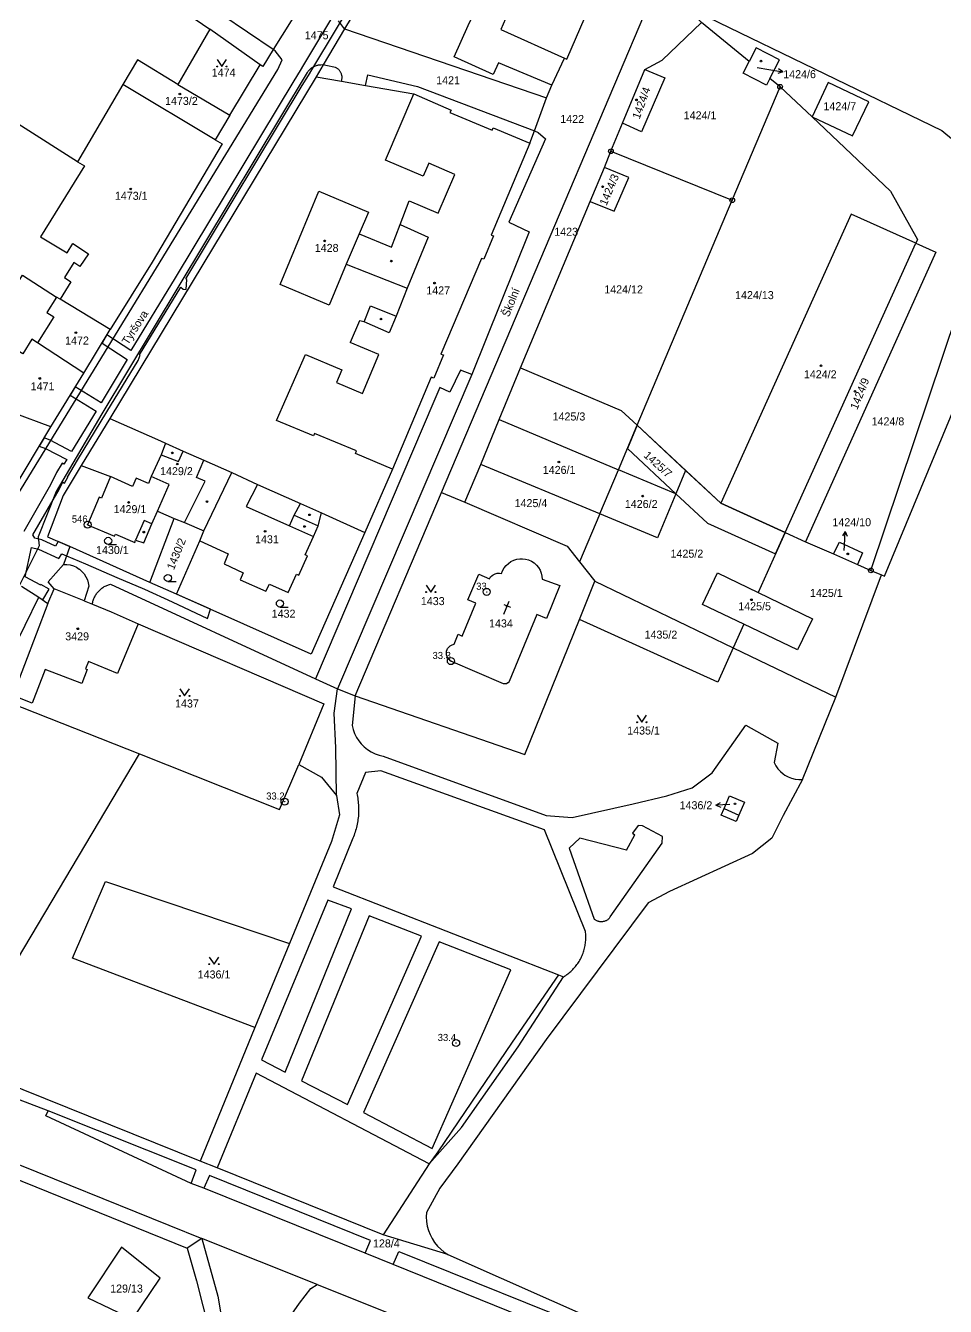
# Model space of a CAD drawing. Extents: x -784124 to -780570, y -980818 to -976926.
# Drawn here: x -782138.1 to -781942.7, y -979504.8 to -979232.7 of the extents above; entities that cross this region are included whole.
import ezdxf
from ezdxf.enums import TextEntityAlignment as Align

# ---------------------------------------------------------------- set-up
doc = ezdxf.new("R2010")
doc.units = 0
doc.header["$LTSCALE"] = 3.138375
doc.header["$MEASUREMENT"] = 0
doc.linetypes.add('0_051C', pattern=[0])
for name, color, linetype in [('1008', 1, 'CONTINUOUS'), ('101', 1, 'CONTINUOUS'), ('1016', 1, 'CONTINUOUS'), ('1029', 1, 'CONTINUOUS'), ('105', 1, 'CONTINUOUS'), ('18', 1, 'CONTINUOUS'), ('21800', 1, 'CONTINUOUS'), ('21900', 1, 'CONTINUOUS'), ('21999', 1, 'CONTINUOUS'), ('23700', 1, 'CONTINUOUS'), ('304', 1, 'CONTINUOUS'), ('314', 1, 'CONTINUOUS'), ('402', 1, 'CONTINUOUS'), ('404', 1, 'CONTINUOUS'), ('409', 1, 'CONTINUOUS')]:
    doc.layers.add(name, color=color, linetype=linetype)

# ---------------------------------------------------------------- blocks, each defined once
blk = doc.blocks.new('4_02$0')
at = {"layer": '404', "color": 255, "linetype": 'Continuous'}
blk.add_circle((-0.01, 0), 0.175, dxfattribs=at)
blk = doc.blocks.new('1029$1')
at = {"layer": '1029', "color": 6, "linetype": 'Continuous'}
for p, q in [((0, 3), (-0.5, 2)), ((0, 0), (0, 3)), ((0, 3), (0.5, 2))]:
    blk.add_line(p, q, dxfattribs=at)
blk = doc.blocks.new('3_04$3')
at = {"layer": '304', "color": 255, "linetype": 'Continuous'}
blk.add_line((0.01, 0), (1.76, 0), dxfattribs=at)
blk.add_circle((0.01, 0.75), 0.75, dxfattribs=at)
blk = doc.blocks.new('3_14$2')
at = {"layer": '314', "color": 255, "linetype": 'Continuous'}
blk.add_lwpolyline([(-1, 1.5), (0, 0), (1, 1.5)], dxfattribs=at)
for centre in [(-1, 0), (1, 0)]:
    blk.add_circle(centre, 0.1, dxfattribs=at)
blk = doc.blocks.new('1_01$18')
at = {"layer": '101', "color": 3, "linetype": 'Continuous'}
for radius in [0.75, 0.03]:
    blk.add_circle((0, 0), radius, dxfattribs=at)
blk = doc.blocks.new('1_05$19')
at = {"layer": '105', "color": 3, "linetype": 'Continuous'}
for radius in [0.5, 0.0303]:
    blk.add_circle((0, 0), radius, dxfattribs=at)
blk = doc.blocks.new('4_09$23')
at = {"layer": '409', "color": 255, "linetype": 'Continuous'}
for p, q in [((0, 3), (0, 0)), ((-0.75, 2), (0.75, 2))]:
    blk.add_line(p, q, dxfattribs=at)

msp = doc.modelspace()

# ---------------------------------------------------------------- linework, layer by layer
at = {"layer": '1029', "color": 255, "linetype": 'Continuous'}
for p, q in [((-781982.73, -979241.52), (-781980.25, -979241.96)), ((-781964.26, -979344.2), (-781964.2, -979343.12))]:
    msp.add_line(p, q, dxfattribs=at)
at = {"layer": '21800', "color": 255, "linetype": 'Continuous'}
for p, q in [((-782024.32, -979203.18), (-782037.15, -979233.51)), ((-782085.52, -979237.73), (-782107.48, -979222.89)), ((-782070.39, -979233.34), (-782071.69, -979231.64)), ((-782037.15, -979233.51), (-782023.64, -979239.55)), ((-782085.16, -979237.98), (-782085.52, -979237.73)), ((-782083.67, -979239.89), (-782085.16, -979237.98)), ((-782084.54, -979241.98), (-782083.67, -979239.89)), ((-782074.33, -979241.1), (-782074.92, -979240.96)), ((-782072.3, -979241.56), (-782074.33, -979241.1)), ((-782142.7, -979337.05), (-782084.54, -979241.98)), ((-782078.3, -979242.61), (-782121.96, -979315.16)), ((-782065.94, -979245.37), (-782065.42, -979243.14)), ((-782065.42, -979243.14), (-782054.9, -979245.56)), ((-782061.66, -979261.26), (-782055.69, -979247.15)), ((-782054.9, -979245.56), (-782030.04, -979255.03)), ((-782030.04, -979255.03), (-782029.22, -979255.34)), ((-782029.22, -979255.34), (-782027.66, -979256.68)), ((-782027.66, -979256.68), (-782035.47, -979274.4)), ((-782053.68, -979264.67), (-782061.66, -979261.26)), ((-782052.5, -979261.9), (-782053.68, -979264.67)), ((-782046.96, -979264.26), (-782052.5, -979261.9)), ((-782050.49, -979272.52), (-782046.96, -979264.26)), ((-782058.57, -979274.93), (-782056.67, -979269.88)), ((-782056.67, -979269.88), (-782050.49, -979272.52)), ((-782035.47, -979274.4), (-782031.19, -979276.46)), ((-782067.27, -979276.87), (-782060.43, -979279.7)), ((-782060.43, -979279.7), (-782058.57, -979274.93)), ((-782058.57, -979274.93), (-782052.62, -979277.59)), ((-782031.19, -979276.46), (-782043.34, -979306.82)), ((-782052.62, -979277.59), (-782057.08, -979288.45)), ((-782070.01, -979283.36), (-782057.08, -979288.45)), ((-782057.08, -979288.45), (-782059.41, -979294.38)), ((-782066.2, -979295.61), (-782064.87, -979292.23)), ((-782064.87, -979292.23), (-782059.41, -979294.38)), ((-782067.19, -979295.38), (-782069.21, -979299.97)), ((-782066.2, -979295.61), (-782067.19, -979295.38)), ((-782060.89, -979297.96), (-782066.2, -979295.61)), ((-782059.41, -979294.38), (-782060.89, -979297.96)), ((-782063.09, -979302.52), (-782069.21, -979299.97)), ((-782084.86, -979316.54), (-782078.69, -979302.53)), ((-782078.69, -979302.53), (-782070.94, -979305.79)), ((-782066.54, -979310.81), (-782063.09, -979302.52)), ((-782070.94, -979305.79), (-782072.07, -979308.51)), ((-782043.34, -979306.82), (-782071.91, -979373.6)), ((-782045.77, -979305.85), (-782048, -979310.55)), ((-782043.34, -979306.82), (-782045.77, -979305.85)), ((-782072.07, -979308.51), (-782066.54, -979310.81)), ((-782050.17, -979309.52), (-782051.42, -979312.54)), ((-782048, -979310.55), (-782050.17, -979309.52)), ((-782051.42, -979312.54), (-782076.55, -979371.44)), ((-782121.96, -979315.16), (-782131.69, -979331.62)), ((-782076.97, -979319.85), (-782084.86, -979316.54)), ((-782076.74, -979319.3), (-782076.97, -979319.85)), ((-782067.83, -979323.04), (-782076.74, -979319.3)), ((-782108.42, -979321.4), (-782109.38, -979323.85)), ((-782105.67, -979325.29), (-782104.68, -979323.09)), ((-782068.06, -979323.59), (-782067.83, -979323.04)), ((-782109.38, -979323.85), (-782111.46, -979328.48)), ((-782109.38, -979323.85), (-782105.67, -979325.29)), ((-782101.86, -979328.67), (-782100.27, -979325)), ((-782060.21, -979326.89), (-782068.06, -979323.59)), ((-782100.03, -979329.47), (-782101.86, -979328.67)), ((-782131.69, -979331.62), (-782135.48, -979341.26)), ((-782104.36, -979338.26), (-782100.03, -979329.47)), ((-782088.85, -979330.17), (-782091.28, -979334.87)), ((-782081.07, -979336.69), (-782079.73, -979334.23)), ((-782091.28, -979334.87), (-782082.09, -979338.96)), ((-782082.09, -979338.96), (-782081.07, -979336.69)), ((-782081.07, -979336.69), (-782075.98, -979338.96)), ((-782112.96, -979337.84), (-782114.78, -979342.02)), ((-782111.31, -979338.55), (-782112.96, -979337.84)), ((-782082.09, -979338.96), (-782077, -979341.23)), ((-782135.48, -979341.26), (-782135.28, -979343.18)), ((-782135.28, -979343.18), (-782158, -979388.58)), ((-782125.69, -979354.89), (-782132.05, -979352.31)), ((-782120.12, -979351.34), (-782076.55, -979371.44)), ((-782133.41, -979355.42), (-782140.88, -979375.02)), ((-782076.55, -979371.44), (-782071.91, -979373.6)), ((-782153.01, -979453.07), (-782113.93, -979387.4)), ((-782065.91, -979391.36), (-782067.8, -979395.8)), ((-782062.67, -979391.04), (-782065.91, -979391.36)), ((-782027.89, -979403.53), (-782062.67, -979391.04)), ((-782072.1, -979396.23), (-782071.49, -979400.34)), ((-781989.76, -979399.04), (-781986.59, -979400.44)), ((-782071.49, -979400.34), (-782073.18, -979406.05)), ((-782019.22, -979425.12), (-782027.89, -979403.53)), ((-782010.47, -979407.87), (-782008.68, -979404.58)), ((-782007.98, -979402.65), (-782009.2, -979404.25)), ((-782009.2, -979404.25), (-782008.68, -979404.58)), ((-782007.08, -979402.7), (-782007.98, -979402.65)), ((-782002.86, -979404.98), (-782007.08, -979402.7)), ((-782002.94, -979406.35), (-782002.86, -979404.98)), ((-782073.18, -979406.05), (-782082.1, -979427.71)), ((-782068.63, -979405.32), (-782072.83, -979415.64)), ((-782020.38, -979405.3), (-782022.7, -979407.42)), ((-782022.7, -979407.42), (-782020.42, -979413.91)), ((-782010.47, -979407.87), (-782020.38, -979405.3)), ((-782013.92, -979422.06), (-782002.94, -979406.35)), ((-782128.2, -979430.81), (-782121.2, -979414.51)), ((-782121.2, -979414.51), (-782082.1, -979427.71)), ((-782072.83, -979415.64), (-782024.96, -979434.33)), ((-782020.42, -979413.91), (-782017.36, -979422.54)), ((-782073.91, -979418.47), (-782088.04, -979452.43)), ((-782068.94, -979420.34), (-782073.91, -979418.47)), ((-782083.04, -979455.07), (-782068.94, -979420.34)), ((-782065.17, -979421.85), (-782079.56, -979456.91)), ((-782054.07, -979426.12), (-782065.17, -979421.85)), ((-782069.76, -979461.89), (-782054.07, -979426.12)), ((-782082.1, -979427.71), (-782089.44, -979445.55)), ((-782050.29, -979427.38), (-782066.35, -979463.64)), ((-782035.03, -979433.31), (-782050.29, -979427.38)), ((-782089.44, -979445.55), (-782128.2, -979430.81)), ((-782051.79, -979471.29), (-782035.03, -979433.31)), ((-782024.96, -979434.33), (-782034.76, -979448.69)), ((-782033.5, -979449.65), (-782023.87, -979434.76)), ((-782024.96, -979434.33), (-782023.87, -979434.76)), ((-782089.44, -979445.55), (-782101.06, -979473.93)), ((-782034.76, -979448.69), (-782050.6, -979471.98)), ((-782045.52, -979466.77), (-782033.5, -979449.65)), ((-782088.04, -979452.43), (-782083.04, -979455.07)), ((-782089.14, -979455.25), (-782097.45, -979475.39)), ((-782052.39, -979474.52), (-782089.14, -979455.25)), ((-782079.56, -979456.91), (-782069.76, -979461.89)), ((-782101.91, -979475.78), (-782133.38, -979463.23)), ((-782066.35, -979463.64), (-782051.79, -979471.29)), ((-782052.39, -979474.52), (-782045.52, -979466.77)), ((-782050.6, -979471.98), (-782052.39, -979474.52)), ((-782102.97, -979478.69), (-782101.91, -979475.78)), ((-782052.39, -979474.52), (-782062.16, -979489.63)), ((-782099.11, -979476.98), (-782100.3, -979479.69)), ((-782064.87, -979490.78), (-782099.11, -979476.98)), ((-782100.69, -979490.41), (-782097.29, -979502.64)), ((-782065.99, -979493.5), (-782064.87, -979490.78)), ((-782060.07, -979495.91), (-782058.86, -979493.12)), ((-782058.86, -979493.12), (-782015.61, -979510.56)), ((-782097.29, -979502.64), (-782096.09, -979509.79))]:
    msp.add_line(p, q, dxfattribs=at)
for points in [[(-782078.3, -979242.61), (-782078.207, -979242.474), (-782078.108, -979242.343), (-782078.004, -979242.216), (-782077.893, -979242.094), (-782077.778, -979241.976), (-782077.657, -979241.865), (-782077.531, -979241.759), (-782077.401, -979241.658), (-782077.266, -979241.564), (-782077.127, -979241.475), (-782076.984, -979241.393), (-782076.838, -979241.318), (-782076.689, -979241.249), (-782076.536, -979241.187), (-782076.381, -979241.132), (-782076.224, -979241.084), (-782076.064, -979241.043), (-782075.903, -979241.009), (-782075.741, -979240.982), (-782075.577, -979240.963), (-782075.413, -979240.951), (-782075.249, -979240.947), (-782075.084, -979240.95), (-782074.92, -979240.96)], [(-782071.06, -979244.48), (-782071.017, -979244.353), (-782070.981, -979244.223), (-782070.953, -979244.091), (-782070.933, -979243.958), (-782070.92, -979243.825), (-782070.915, -979243.69), (-782070.918, -979243.556), (-782070.929, -979243.422), (-782070.948, -979243.288), (-782070.974, -979243.156), (-782071.008, -979243.026), (-782071.05, -979242.898), (-782071.099, -979242.773), (-782071.155, -979242.651), (-782071.218, -979242.532), (-782071.288, -979242.417), (-782071.365, -979242.307), (-782071.448, -979242.201), (-782071.536, -979242.1), (-782071.631, -979242.004), (-782071.731, -979241.914), (-782071.836, -979241.83), (-782071.946, -979241.753), (-782072.06, -979241.682), (-782072.178, -979241.617), (-782072.3, -979241.56)], [(-782123.96, -979355.58), (-782123.926, -979355.381), (-782123.884, -979355.183), (-782123.835, -979354.987), (-782123.778, -979354.793), (-782123.714, -979354.602), (-782123.642, -979354.413), (-782123.562, -979354.227), (-782123.476, -979354.044), (-782123.382, -979353.865), (-782123.282, -979353.69), (-782123.174, -979353.519), (-782123.06, -979353.352), (-782122.94, -979353.19), (-782122.813, -979353.032), (-782122.681, -979352.88), (-782122.542, -979352.733), (-782122.398, -979352.591), (-782122.248, -979352.455), (-782122.094, -979352.325), (-782121.934, -979352.202), (-782121.769, -979352.084), (-782121.6, -979351.973), (-782121.427, -979351.869), (-782121.25, -979351.772), (-782121.069, -979351.682), (-782120.885, -979351.599), (-782120.698, -979351.523), (-782120.508, -979351.454), (-782120.315, -979351.393), (-782120.12, -979351.34)], [(-782067.8, -979395.8), (-782067.725, -979396.139), (-782067.658, -979396.479), (-782067.599, -979396.821), (-782067.547, -979397.164), (-782067.503, -979397.509), (-782067.467, -979397.854), (-782067.439, -979398.199), (-782067.418, -979398.546), (-782067.406, -979398.893), (-782067.401, -979399.24), (-782067.403, -979399.587), (-782067.414, -979399.933), (-782067.433, -979400.28), (-782067.459, -979400.626), (-782067.493, -979400.971), (-782067.535, -979401.316), (-782067.584, -979401.659), (-782067.641, -979402.001), (-782067.706, -979402.342), (-782067.779, -979402.682), (-782067.859, -979403.019), (-782067.947, -979403.355), (-782068.042, -979403.689), (-782068.145, -979404.02), (-782068.255, -979404.349), (-782068.373, -979404.675), (-782068.498, -979404.999), (-782068.63, -979405.32)], [(-782013.92, -979422.06), (-782013.999, -979422.17), (-782014.084, -979422.275), (-782014.174, -979422.375), (-782014.271, -979422.469), (-782014.373, -979422.558), (-782014.479, -979422.641), (-782014.591, -979422.717), (-782014.706, -979422.787), (-782014.826, -979422.85), (-782014.948, -979422.907), (-782015.074, -979422.955), (-782015.203, -979422.997), (-782015.334, -979423.031), (-782015.466, -979423.057), (-782015.6, -979423.076), (-782015.735, -979423.087), (-782015.87, -979423.09), (-782016.005, -979423.085), (-782016.139, -979423.073), (-782016.273, -979423.052), (-782016.405, -979423.024), (-782016.535, -979422.989), (-782016.663, -979422.946), (-782016.788, -979422.895), (-782016.911, -979422.838), (-782017.029, -979422.773), (-782017.144, -979422.702), (-782017.254, -979422.624), (-782017.36, -979422.54)], [(-782023.87, -979434.76), (-782023.634, -979434.616), (-782023.402, -979434.465), (-782023.174, -979434.308), (-782022.951, -979434.144), (-782022.733, -979433.974), (-782022.52, -979433.797), (-782022.312, -979433.615), (-782022.109, -979433.427), (-782021.911, -979433.233), (-782021.72, -979433.033), (-782021.534, -979432.828), (-782021.354, -979432.618), (-782021.18, -979432.402), (-782021.013, -979432.182), (-782020.852, -979431.957), (-782020.697, -979431.728), (-782020.549, -979431.494), (-782020.408, -979431.256), (-782020.273, -979431.014), (-782020.146, -979430.768), (-782020.026, -979430.519), (-782019.913, -979430.267), (-782019.807, -979430.011), (-782019.709, -979429.752), (-782019.618, -979429.491), (-782019.535, -979429.227), (-782019.459, -979428.961), (-782019.391, -979428.693), (-782019.33, -979428.423), (-782019.278, -979428.151), (-782019.233, -979427.878), (-782019.196, -979427.604), (-782019.167, -979427.328), (-782019.146, -979427.052), (-782019.133, -979426.776), (-782019.127, -979426.499), (-782019.13, -979426.223), (-782019.141, -979425.946), (-782019.159, -979425.67), (-782019.186, -979425.395), (-782019.22, -979425.12)]]:
    msp.add_lwpolyline(points, dxfattribs=at)
at = {"layer": '21900', "color": 3, "linetype": 'Continuous'}
for p, q in [((-782099.02, -979233.41), (-782105.82, -979245.13)), ((-782088.33, -979240.97), (-782099.02, -979233.41)), ((-782070.39, -979233.34), (-782027.47, -979248)), ((-781984.41, -979240.27), (-781994.52, -979231.97)), ((-782094.74, -979251.7), (-782088.33, -979240.97)), ((-782076.45, -979243.55), (-782120.25, -979316.12)), ((-782011.36, -979253.38), (-782006.56, -979242)), ((-781977.85, -979245.64), (-781980.01, -979243.87)), ((-782117.5, -979245.18), (-782127.1, -979261.58)), ((-782097.88, -979256.93), (-782117.5, -979245.18)), ((-782105.82, -979245.13), (-782094.74, -979251.7)), ((-782027.47, -979248), (-782026.36, -979245.33)), ((-781988.03, -979269.77), (-781977.85, -979245.64)), ((-782094.74, -979251.7), (-782097.88, -979256.93)), ((-782013.79, -979259.36), (-782011.36, -979253.38)), ((-782015.18, -979262.79), (-782013.79, -979259.36)), ((-782013.79, -979259.36), (-781988.03, -979269.77)), ((-782018.21, -979270.05), (-782015.18, -979262.79)), ((-782033.04, -979305.36), (-782018.21, -979270.05)), ((-782008.21, -979317.59), (-781988.03, -979269.77)), ((-781976.76, -979340.36), (-781949.04, -979278.9)), ((-782124.81, -979281.15), (-782126.63, -979283.87)), ((-782130.84, -979290.78), (-782131.56, -979290.34)), ((-782120.16, -979297.23), (-782130.84, -979290.78)), ((-782125.8, -979306.52), (-782120.16, -979297.23)), ((-782125.8, -979306.52), (-782135.61, -979300.07)), ((-782132.8, -979317.89), (-782125.8, -979306.52)), ((-782037.55, -979316.38), (-782033.04, -979305.36)), ((-782120.25, -979316.12), (-782126.32, -979326.1)), ((-782041.45, -979325.93), (-782037.55, -979316.38)), ((-782037.55, -979316.38), (-782012.18, -979327.02)), ((-782012.18, -979327.02), (-782008.21, -979317.59)), ((-782008.21, -979317.59), (-781997.92, -979327.19)), ((-782126.32, -979326.1), (-782120.1, -979328.48)), ((-782044.85, -979333.95), (-782041.45, -979325.93)), ((-782016.14, -979336.42), (-782041.45, -979325.93)), ((-782100.25, -979340.01), (-782094.31, -979327.6)), ((-782016.14, -979336.42), (-782012.18, -979327.02)), ((-781999.99, -979332.13), (-782012.18, -979327.02)), ((-781997.92, -979327.19), (-781999.99, -979332.13)), ((-781990.46, -979334.16), (-781997.92, -979327.19)), ((-782049.77, -979331.85), (-782044.85, -979333.95)), ((-781990.46, -979334.16), (-781976.76, -979340.36)), ((-782110.11, -979335.8), (-782106.61, -979337.4)), ((-782075.27, -979336.16), (-782066.07, -979340.36)), ((-782016.14, -979336.42), (-782020.44, -979346.59)), ((-782111.73, -979350.99), (-782106.61, -979337.4)), ((-782106.06, -979353.47), (-782101.16, -979342.12)), ((-782101.16, -979342.12), (-782100.25, -979340.01)), ((-781976.76, -979340.36), (-781982.51, -979353.1)), ((-781976.76, -979340.36), (-781972.43, -979342.32)), ((-781972.43, -979342.32), (-781966.52, -979344.91)), ((-782128.76, -979343.37), (-782130.09, -979347.13)), ((-782111.73, -979350.99), (-782128.76, -979343.37)), ((-781966.52, -979344.91), (-781961.43, -979347.19)), ((-782020.44, -979346.59), (-782017.18, -979350.7)), ((-781961.43, -979347.19), (-781958.55, -979348.43)), ((-782017.18, -979350.7), (-781987.82, -979364.86)), ((-781965.99, -979375.39), (-781956.32, -979349.39)), ((-781958.55, -979348.43), (-781956.32, -979349.39)), ((-782106.06, -979353.47), (-782111.73, -979350.99)), ((-781985.57, -979359.84), (-781987.82, -979364.86)), ((-781987.82, -979364.86), (-781965.99, -979375.39)), ((-782068.1, -979375.05), (-782068.79, -979381.37)), ((-781973.11, -979392.85), (-781965.99, -979375.39)), ((-782100.69, -979490.41), (-782103.82, -979492.44)), ((-782076.19, -979500.16), (-782100.69, -979490.41))]:
    msp.add_line(p, q, dxfattribs=at)
for points in [[(-782035.6, -979175.49), (-782064.22, -979222.99), (-782065.75, -979225.57), (-782070.39, -979233.34)], [(-782026.36, -979245.33), (-782037.69, -979240.57), (-782038.8, -979243.03), (-782047.1, -979239.28), (-782044.09, -979232.63), (-782043.22, -979230.71), (-782027, -979194.16), (-782033.09, -979189.78), (-782027.17, -979181.67)], [(-782026.36, -979245.33), (-782023.64, -979239.55), (-782023.16, -979239.78), (-782010.03, -979209.46), (-782012.01, -979208.56), (-782013.86, -979191.42), (-782027.17, -979181.67)], [(-782151.19, -979198.2), (-782146.97, -979200.69), (-782099.02, -979233.41)], [(-782049.77, -979331.85), (-782003.58, -979222.96), (-781994.52, -979231.97)], [(-782080.22, -979229.22), (-782081.73, -979231.66), (-782085.52, -979237.73), (-782087.78, -979241.36), (-782088.33, -979240.97)], [(-781993.18, -979230.85), (-781943.46, -979254.95), (-781922.07, -979272.63)], [(-782070.39, -979233.34), (-782074.92, -979240.96), (-782076.45, -979243.55)], [(-782006.56, -979242), (-782002.89, -979239.97), (-781994.52, -979231.97)], [(-781980.01, -979243.87), (-781977.99, -979239.93), (-781982.94, -979237.4), (-781984.41, -979240.27)], [(-782105.82, -979245.13), (-782114.37, -979239.93), (-782117.5, -979245.18)], [(-781980.01, -979243.87), (-781980.75, -979245.31), (-781985.69, -979242.78), (-781984.41, -979240.27)], [(-782076.45, -979243.55), (-782071.06, -979244.48), (-782065.94, -979245.37), (-782055.69, -979247.15), (-782047.72, -979250.6), (-782047.99, -979251.1), (-782039.06, -979254.9), (-782038.83, -979254.35), (-782030.99, -979257.64)], [(-782006.56, -979242), (-782002.36, -979243.77), (-782007.28, -979255.21), (-782011.36, -979253.38)], [(-781977.85, -979245.64), (-781971.07, -979252.03), (-781954.37, -979267.81), (-781948.68, -979278.1), (-781949.04, -979278.9)], [(-781962.45, -979256.1), (-781959.02, -979248.83), (-781967.64, -979244.76), (-781971.07, -979252.03), (-781962.45, -979256.1)], [(-782030.99, -979257.64), (-782030.04, -979255.03), (-782027.47, -979248)], [(-782097.88, -979256.93), (-782096.42, -979257.8), (-782111.27, -979282.91), (-782120.16, -979297.23)], [(-782030.99, -979257.64), (-782039.24, -979277.18), (-782038.71, -979277.31), (-782040.78, -979282.31), (-782041.29, -979282.13), (-782049.91, -979302.47), (-782049.33, -979302.62), (-782051.44, -979307.56), (-782051.97, -979307.35), (-782060.21, -979326.89), (-782066.07, -979340.36)], [(-782127.1, -979261.58), (-782125.66, -979262.47), (-782134.96, -979277.55), (-782129.35, -979280.97), (-782128.11, -979278.93), (-782124.81, -979281.15)], [(-782018.21, -979270.05), (-782013.08, -979272.11), (-782010.01, -979264.93), (-782015.18, -979262.79)], [(-782075.83, -979267.86), (-782065.33, -979272.28), (-782067.27, -979276.87), (-782070.01, -979283.36), (-782073.66, -979292.03), (-782084.06, -979287.63), (-782075.83, -979267.86)], [(-781949.04, -979278.9), (-781962.75, -979272.72), (-781990.46, -979334.16)], [(-781958.55, -979348.43), (-781940.18, -979293.61), (-781922.07, -979272.63)], [(-781949.04, -979278.9), (-781944.79, -979280.82), (-781972.43, -979342.32)], [(-781956.32, -979349.39), (-781955.68, -979349.63), (-781935.4, -979300.82), (-781913.22, -979279.94)], [(-782126.63, -979283.87), (-782127.9, -979283.02), (-782129.89, -979286.21), (-782128.52, -979287.07), (-782130.84, -979290.78)], [(-782131.56, -979290.34), (-782133.61, -979293.62), (-782132.17, -979294.51), (-782135.61, -979300.07)], [(-782135.61, -979300.07), (-782136.86, -979299.3), (-782138.72, -979302.42), (-782140.36, -979301.44), (-782143.22, -979306.07), (-782141.59, -979307.06), (-782144.94, -979312.53)], [(-782033.04, -979305.36), (-782011.6, -979314.43), (-782008.21, -979317.59)], [(-782132.8, -979317.89), (-782140.77, -979314.93), (-782144.94, -979312.53)], [(-782145.92, -979336.28), (-782143.51, -979335.84), (-782132.8, -979317.89)], [(-782120.25, -979316.12), (-782109.49, -979320.89), (-782108.42, -979321.4), (-782104.68, -979323.09), (-782100.27, -979325), (-782094.31, -979327.6)], [(-782126.32, -979326.1), (-782130.18, -979332.5), (-782133.53, -979341.25), (-782128.76, -979343.37)], [(-782120.1, -979328.48), (-782122.03, -979333.06), (-782122.49, -979332.86), (-782124.98, -979338.7), (-782119.25, -979341.15), (-782119.05, -979340.69), (-782114.98, -979342.48), (-782114.78, -979342.02), (-782113.06, -979342.59), (-782111.31, -979338.55), (-782110.11, -979335.8)], [(-782110.11, -979335.8), (-782107.64, -979330.15), (-782111.46, -979328.48), (-782112.06, -979329.95), (-782114.68, -979328.79), (-782115.46, -979330.56), (-782120.1, -979328.48)], [(-782094.31, -979327.6), (-782088.85, -979330.17), (-782079.73, -979334.23), (-782075.27, -979336.16)], [(-782044.85, -979333.95), (-782023.11, -979343.25), (-782020.44, -979346.59)], [(-781999.99, -979332.13), (-782003.91, -979341.49), (-782016.14, -979336.42)], [(-782101.16, -979342.12), (-782095.08, -979344.92), (-782096, -979347.03), (-782091.92, -979348.94), (-782092.59, -979350.41), (-782087.14, -979352.84), (-782086.32, -979351.35), (-782082.35, -979353.12), (-782080.58, -979349.2), (-782080.13, -979349.41), (-782078.29, -979345.3), (-782078.74, -979345.1), (-782077, -979341.23), (-782075.98, -979338.96), (-782075.27, -979336.16)], [(-782106.61, -979337.4), (-782104.36, -979338.26), (-782100.25, -979340.01)], [(-782066.07, -979340.36), (-782077.49, -979366.2), (-782106.06, -979353.47)], [(-781966.52, -979344.91), (-781965.24, -979342.4), (-781960.34, -979344.65), (-781961.43, -979347.19)], [(-782140.88, -979375.02), (-782144.1, -979371.99), (-782135.35, -979354.07), (-782133.41, -979355.42), (-782132.05, -979352.31), (-782133.37, -979350.86), (-782130.09, -979347.13)], [(-782130.09, -979347.13), (-782129.376, -979347.139), (-782128.671, -979347.247), (-782127.988, -979347.453), (-782127.34, -979347.752), (-782126.74, -979348.139), (-782126.721, -979348.154), (-782126.184, -979348.623), (-782125.718, -979349.163), (-782125.331, -979349.763), (-782125.032, -979350.411), (-782124.827, -979351.094), (-782124.72, -979351.8)], [(-782039.6, -979350.19), (-782039.346, -979349.8), (-782039.015, -979349.473), (-782038.823, -979349.337), (-782038.404, -979349.133), (-782037.952, -979349.022), (-782037.487, -979349.011), (-782037.03, -979349.1), (-782036.796, -979348.478), (-782036.471, -979347.899), (-782036.062, -979347.375), (-782035.58, -979346.918), (-782035.034, -979346.538), (-782034.438, -979346.245), (-782033.805, -979346.045), (-782033.148, -979345.942), (-782032.572, -979345.933), (-782031.913, -979346.016), (-782031.274, -979346.198), (-782030.669, -979346.473), (-782030.113, -979346.835), (-782029.617, -979347.278), (-782029.193, -979347.789), (-782028.85, -979348.359), (-782028.597, -979348.973), (-782028.439, -979349.618), (-782028.38, -979350.28)], [(-782047.13, -979364.11), (-782046.24, -979361.97), (-782045.39, -979362.4), (-782042.47, -979355.39), (-782044.18, -979354.64), (-782041.85, -979349.22), (-782039.6, -979350.19)], [(-782028.38, -979350.28), (-782024.62, -979351.63), (-782027.47, -979358.64), (-782029.55, -979357.79), (-782035.43, -979372.06)], [(-781985.57, -979359.84), (-781994.32, -979355.64), (-781991.12, -979348.92), (-781982.51, -979353.1)], [(-782124.72, -979351.8), (-782125.69, -979354.89), (-782123.96, -979355.58), (-782120, -979357.21), (-782114.21, -979359.79)], [(-781982.51, -979353.1), (-781970.98, -979358.69), (-781974.14, -979365.33), (-781985.57, -979359.84)], [(-781987.82, -979364.86), (-781991.1, -979372.14), (-782020.47, -979358.85)], [(-782114.21, -979359.79), (-782118.63, -979370.34), (-782124.8, -979367.75), (-782125.44, -979369.35), (-782125.07, -979369.49), (-782126.23, -979372.47), (-782134, -979369.45), (-782136.79, -979376.61), (-782140.88, -979375.02)], [(-782114.21, -979359.79), (-782074.77, -979376.76), (-782080.11, -979389.63)], [(-782048.57, -979366.77), (-782048.711, -979366.362), (-782048.754, -979365.932), (-782048.697, -979365.503), (-782048.681, -979365.444), (-782048.514, -979365.045), (-782048.26, -979364.696), (-782047.933, -979364.414), (-782047.549, -979364.216), (-782047.13, -979364.11)], [(-782036.64, -979372.49), (-782047.79, -979367.69), (-782048.57, -979366.77)], [(-782035.43, -979372.06), (-782035.649, -979372.302), (-782035.703, -979372.342), (-782035.995, -979372.488), (-782036.317, -979372.539), (-782036.64, -979372.49)], [(-782080.11, -979389.63), (-782075.27, -979392.36), (-782072.1, -979396.23), (-782072.26, -979386.15), (-782072.58, -979378.76), (-782071.91, -979373.6), (-782068.1, -979375.05)], [(-782141.59, -979376.52), (-782113.93, -979387.4), (-782084.2, -979399.23), (-782080.11, -979389.63)], [(-782068.79, -979381.37), (-782068.569, -979382.248), (-782068.253, -979383.097), (-782067.845, -979383.906), (-782067.351, -979384.664), (-782066.836, -979385.298), (-782066.194, -979385.937), (-782065.486, -979386.501), (-782064.72, -979386.984), (-782063.905, -979387.379), (-782063.052, -979387.683), (-782062.17, -979387.89)], [(-782062.17, -979387.89), (-782027.52, -979400.51), (-782022.02, -979400.96), (-782009.07, -979397.99), (-782001.94, -979396.3), (-781996.51, -979394.62), (-781992.28, -979391.46), (-781985.1, -979381.29), (-781978.35, -979385.14), (-781979.12, -979389.24)], [(-781979.12, -979389.24), (-781978.76, -979389.932), (-781978.315, -979390.572), (-781977.792, -979391.149), (-781977.199, -979391.655), (-781976.828, -979391.912), (-781976.145, -979392.289), (-781975.42, -979392.574), (-781974.664, -979392.765), (-781973.89, -979392.857), (-781973.11, -979392.85)], [(-781973.11, -979392.85), (-781977.22, -979400.5), (-781979.6, -979405.35), (-781983.68, -979408.61), (-782001.32, -979416.63), (-782005.89, -979419.07), (-782027.57, -979448.13), (-782046.29, -979474.53), (-782050.13, -979479.68), (-782052.99, -979484.84)], [(-781990.38, -979400.44), (-781989.76, -979399.04), (-781988.6, -979396.3), (-781985.41, -979397.7), (-781986.59, -979400.44), (-781987.17, -979401.81), (-781990.38, -979400.44)], [(-782048.41, -979493.82), (-782062.16, -979489.63), (-782097.45, -979475.39), (-782101.06, -979473.93), (-782153.01, -979453.07), (-782172.23, -979444.95)], [(-781556.68, -979574.84), (-781564.24, -979579.75), (-781569.84, -979582.73), (-781577.59, -979584.84), (-781584.82, -979585.04), (-781587.67, -979584.8), (-781647.52, -979577.47), (-781652.84, -979576.88), (-781734.35, -979567.08), (-781836.96, -979554.7), (-781880.83, -979549.24), (-781917.53, -979543.62), (-781935.36, -979539.55), (-781968.34, -979530.72), (-782016.97, -979513.31), (-782060.07, -979495.91), (-782065.99, -979493.5), (-782100.3, -979479.69), (-782102.97, -979478.69), (-782133.86, -979464.33), (-782133.38, -979463.23), (-782177.17, -979446.51)], [(-782166.02, -979467.41), (-782165.67, -979467.55), (-782163.53, -979468.21), (-782144.28, -979476.09), (-782103.82, -979492.44)], [(-782145.62, -979472.22), (-782142.77, -979473.37), (-782100.69, -979490.41)], [(-782052.99, -979484.84), (-782053.032, -979485.808), (-782052.974, -979486.775), (-782052.817, -979487.731), (-782052.562, -979488.666), (-782052.221, -979489.55), (-782051.782, -979490.414), (-782051.256, -979491.227), (-782050.649, -979491.983), (-782049.967, -979492.671), (-782049.218, -979493.286), (-782048.41, -979493.82)], [(-782103.82, -979492.44), (-782101.87, -979499.41), (-782099.15, -979510.02), (-782098.82, -979514.93), (-782100.86, -979519.92), (-782098.24, -979521.21), (-782102.76, -979532.63), (-782139.39, -979519.5), (-782140.83, -979522.63), (-782141.11, -979523)], [(-782048.41, -979493.82), (-782015.07, -979508.6), (-781966.66, -979526.12), (-781933.89, -979534.8), (-781916.98, -979538.68), (-781881.14, -979544.25), (-781837.76, -979549.45), (-781733.99, -979562.19), (-781652.45, -979571.9), (-781587.18, -979579.83), (-781579.8, -979580.08), (-781573.17, -979579.03), (-781564.94, -979576.33), (-781556.69, -979571.88), (-781553.01, -979568.66), (-781550.83, -979570.03)], [(-782085.13, -979512.36), (-782082.08, -979507.16), (-782079.95, -979504.16), (-782077.57, -979501.04), (-782076.19, -979500.16)], [(-782076.19, -979500.16), (-782020.92, -979522.25), (-781971.72, -979540.15), (-781937.85, -979549.26), (-781920, -979553.28), (-781882.78, -979559.13), (-781878.56, -979559.68)]]:
    msp.add_lwpolyline(points, dxfattribs=at)
at = {"layer": '21999', "color": 3, "linetype": 'Continuous'}
for p, q in [((-782068.1, -979375.05), (-782049.77, -979331.85)), ((-782020.47, -979358.85), (-782017.18, -979350.7))]:
    msp.add_line(p, q, dxfattribs=at)
for points in [[(-782127.1, -979261.58), (-782151.76, -979245.96), (-782167.8, -979237.9)], [(-782141.32, -979289.71), (-782138.81, -979285.71), (-782131.56, -979290.34)], [(-782068.1, -979375.05), (-782032.1, -979387.51), (-782020.47, -979358.85)], [(-782115.41, -979507.53), (-782109.58, -979498.83), (-782117.81, -979492.26), (-782124.96, -979502.99), (-782115.41, -979507.53)]]:
    msp.add_lwpolyline(points, dxfattribs=at)
at = {"layer": '23700', "color": 255, "linetype": '0_051C'}
for points in [[(-782053.51, -979198.33), (-782079.09, -979240.96), (-782079.82, -979242.16), (-782081.13, -979244.35), (-782106.14, -979285.88), (-782106.41, -979286.25), (-782115.78, -979301.71), (-782120.86, -979298.38), (-782121.92, -979300.12), (-782116.57, -979303.63), (-782122.12, -979312.81), (-782127.59, -979309.43), (-782128.66, -979311.17), (-782123.18, -979314.55), (-782128.37, -979323.13), (-782132.93, -979320.73), (-782134.2, -979320.23), (-782135.25, -979322), (-782133.93, -979322.53), (-782129.42, -979324.88), (-782130, -979325.84), (-782130.35, -979325.65), (-782131.56, -979327.63), (-782132.84, -979330.23), (-782138.56, -979340.16)], [(-782139.02, -979351.79), (-782135.35, -979354.07), (-782134.46, -979354.69), (-782133.14, -979352.38), (-782134.89, -979351.39), (-782134.91, -979351.55), (-782138.21, -979349.81), (-782136.93, -979343.52), (-782135.39, -979343.88), (-782131.07, -979345.89), (-782130.43, -979344.91), (-782129.45, -979345.32), (-782125.42, -979347.03), (-782118.76, -979349.92), (-782112.88, -979352.41), (-782107, -979355.08), (-782099.5, -979358.63), (-782098.85, -979356.68), (-782106.06, -979353.47), (-782111.73, -979350.99), (-782128.76, -979343.37), (-782131.21, -979342.28), (-782131.83, -979343.27), (-782134.71, -979341.92), (-782136.19, -979341.58), (-782136.6, -979340.89), (-782131.02, -979331.2), (-782130.26, -979329.65), (-782129.92, -979329.89), (-782129.16, -979328.64), (-782129.26, -979328.58), (-782127.1, -979325.01), (-782120.89, -979314.75), (-782114.25, -979303.78), (-782113.82, -979302.68), (-782113.92, -979302.61), (-782105.2, -979288.22), (-782104.69, -979288.67), (-782104.06, -979288.72), (-782103.91, -979286.63), (-782104.09, -979286.47), (-782079.36, -979245.41), (-782078.06, -979243.24), (-782077.33, -979242.02), (-782051.79, -979199.45)]]:
    msp.add_lwpolyline(points, dxfattribs=at)
msp.add_lwpolyline([(-781978.82, -979344.92), (-781976.76, -979340.36), (-781990.46, -979334.16), (-782008.21, -979317.59), (-782010.28, -979322.5), (-781999.99, -979332.13), (-781993.27, -979338.38), (-781978.82, -979344.92)], close=True, dxfattribs=at)

# ---------------------------------------------------------------- block references
at = {"layer": '101', "color": 0, "linetype": 'ByBlock'}
for p in [(-782124.98, -979338.7), (-782040.19, -979352.98), (-782047.79, -979367.69), (-782083.13, -979397.56), (-782046.69, -979448.86)]:
    msp.add_blockref('1_01$18', p, dxfattribs=at)
at = {"layer": '1029', "color": 0, "linetype": 'ByBlock'}
for p, rotation in [((-781980.25, -979241.96), 260), ((-781964.2, -979343.12), 357), ((-781988.5, -979398.15), 93.00000000000001)]:
    msp.add_blockref('1029$1', p, dxfattribs=dict(at, rotation=rotation))
at = {"layer": '105', "color": 0, "linetype": 'ByBlock'}
for p in [(-781977.85, -979245.64), (-782013.79, -979259.36), (-781988.03, -979269.77), (-781958.55, -979348.43)]:
    msp.add_blockref('1_05$19', p, dxfattribs=at)
at = {"layer": '304', "color": 0, "linetype": 'ByBlock'}
for p in [(-782120.62, -979342.89), (-782107.94, -979350.78), (-782084.13, -979356.2)]:
    msp.add_blockref('3_04$3', p, dxfattribs=at)
at = {"layer": '314', "color": 0, "linetype": 'ByBlock'}
for p in [(-782096.44, -979241.34), (-782052.07, -979353.02), (-782104.36, -979375.08), (-782007.22, -979380.7), (-782098.12, -979432.09)]:
    msp.add_blockref('3_14$2', p, dxfattribs=at)
at = {"layer": '402', "color": 0, "linetype": 'ByBlock'}
for p in [(-782060.45, -979282.69), (-782062.65, -979295.01), (-782106.98, -979323.45), (-782099.61, -979333.78), (-782077.82, -979336.61), (-782078.87, -979339.09), (-782113.04, -979340.28)]:
    msp.add_blockref('4_02$0', p, dxfattribs=at)
at = {"layer": '404', "color": 0, "linetype": 'ByBlock'}
for p in [(-781981.9, -979240.2), (-782105.36, -979247.19), (-782008.36, -979248.44), (-782115.81, -979267.36), (-782015.54, -979266.9), (-782074.6, -979278.39), (-782051.25, -979287.37), (-782127.46, -979297.9), (-781969.15, -979304.93), (-782135.13, -979307.63), (-781961.94, -979310.36), (-782105.92, -979325.82), (-782024.84, -979325.4), (-782116.25, -979333.98), (-782007.03, -979332.64), (-782087.26, -979340.13), (-781963.45, -979344.9), (-781983.93, -979354.66), (-782127.05, -979360.83), (-781987.42, -979398.02)]:
    msp.add_blockref('4_02$0', p, dxfattribs=at)
at = {"layer": '404', "color": 0, "linetype": 'ByBlock', "xscale": 0.67, "yscale": 0.67, "zscale": 0.67}
msp.add_blockref('4_02$0', (-782035.87, -979355.97), dxfattribs=at)
at = {"layer": '409', "color": 0, "linetype": 'ByBlock', "rotation": 338}
msp.add_blockref('4_09$23', (-782036.61, -979357.82), dxfattribs=at)

# ---------------------------------------------------------------- texts
at = {"layer": '1008', "color": 255, "linetype": 'Continuous'}
msp.add_text('Školní', height=1.7, rotation=68, dxfattribs=at).set_placement((-782035.08, -979291.46), align=Align.MIDDLE_CENTER)
msp.add_text('Tyršova', height=1.7, rotation=57, dxfattribs=at).set_placement((-782115.98, -979300.9), align=Align.BOTTOM_LEFT)
at = {"layer": '1016', "color": 174, "linetype": 'Continuous'}
msp.add_text('546', height=1.5, dxfattribs=at).set_placement((-782124.98, -979338.7), align=Align.BOTTOM_RIGHT)
at = {"layer": '1016', "color": 214, "linetype": 'Continuous'}
for s, p in [('33', (-782040.19, -979352.98)), ('33.3', (-782047.79, -979367.69)), ('33.2', (-782083.13, -979397.56)), ('33.4', (-782046.69, -979448.86))]:
    msp.add_text(s, height=1.5, dxfattribs=at).set_placement(p, align=Align.BOTTOM_RIGHT)
at = {"layer": '18', "color": 255, "linetype": 'Continuous'}
for s, p in [('1475', (-782078.84, -979236.06)), ('1474', (-782098.61, -979243.98)), ('1421', (-782050.92, -979245.63)), ('1473/2', (-782108.53, -979250.01)), ('1422', (-782024.56, -979253.85)), ('1423', (-782025.84, -979277.81)), ('1428', (-782076.72, -979281.25)), ('1427', (-782053.02, -979290.28)), ('1472', (-782129.76, -979300.93)), ('1424/2', (-781972.8, -979308.1)), ('1471', (-782137.08, -979310.67)), ('1425/3', (-782026.19, -979317.07)), ('1426/1', (-782028.28, -979328.42)), ('1429/2', (-782109.58, -979328.69)), ('1425/4', (-782034.26, -979335.48)), ('1426/2', (-782010.84, -979335.66)), ('1429/1', (-782119.45, -979336.76)), ('1424/10', (-781966.74, -979339.54)), ('1431', (-782089.41, -979343.16)), ('1430/1', (-782123.19, -979345.45)), ('1425/2', (-782001.13, -979346.22)), ('1425/1', (-781971.5, -979354.57)), ('1433', (-782054.18, -979356.3)), ('1425/5', (-781986.74, -979357.4)), ('1432', (-782085.87, -979358.97)), ('1434', (-782039.69, -979361.04)), ('3429', (-782129.73, -979363.79)), ('1435/2', (-782006.65, -979363.42)), ('1437', (-782106.4, -979378.06)), ('1435/1', (-782010.34, -979383.8)), ('128/4', (-782064.35, -979492.79)), ('129/13', (-782120.19, -979502.38))]:
    msp.add_text(s, height=1.7, dxfattribs=at).set_placement(p, align=Align.BOTTOM_LEFT)
for s, p in [('1424/6', (-781973.71, -979244.33)), ('1424/7', (-781965.16, -979251.13)), ('1424/1', (-781994.86, -979253.08)), ('1473/1', (-782115.71, -979270.18)), ('1424/12', (-782011.1, -979290.06)), ('1424/13', (-781983.31, -979291.28)), ('1424/8', (-781954.94, -979318.11)), ('1436/1', (-782098.12, -979435.64))]:
    msp.add_text(s, height=1.7, dxfattribs=at).set_placement(p, align=Align.BOTTOM_CENTER)
for s, rotation, p in [('1424/4', 70, (-782007.24, -979252.82)), ('1424/3', 67, (-782014.27, -979271.25)), ('1424/9', 68, (-781960.98, -979314.59)), ('1430/2', 68, (-782106.18, -979348.63))]:
    msp.add_text(s, height=1.7, rotation=rotation, dxfattribs=at).set_placement(p, align=Align.BOTTOM_LEFT)
msp.add_text('1425/7', height=1.7, rotation=318, dxfattribs=at).set_placement((-782004.71, -979326.89), align=Align.BOTTOM_CENTER)
msp.add_text('1436/2', height=1.7, dxfattribs=at).set_placement((-781992.25, -979398.32), align=Align.MIDDLE_RIGHT)

doc.saveas('drawing.dxf')
